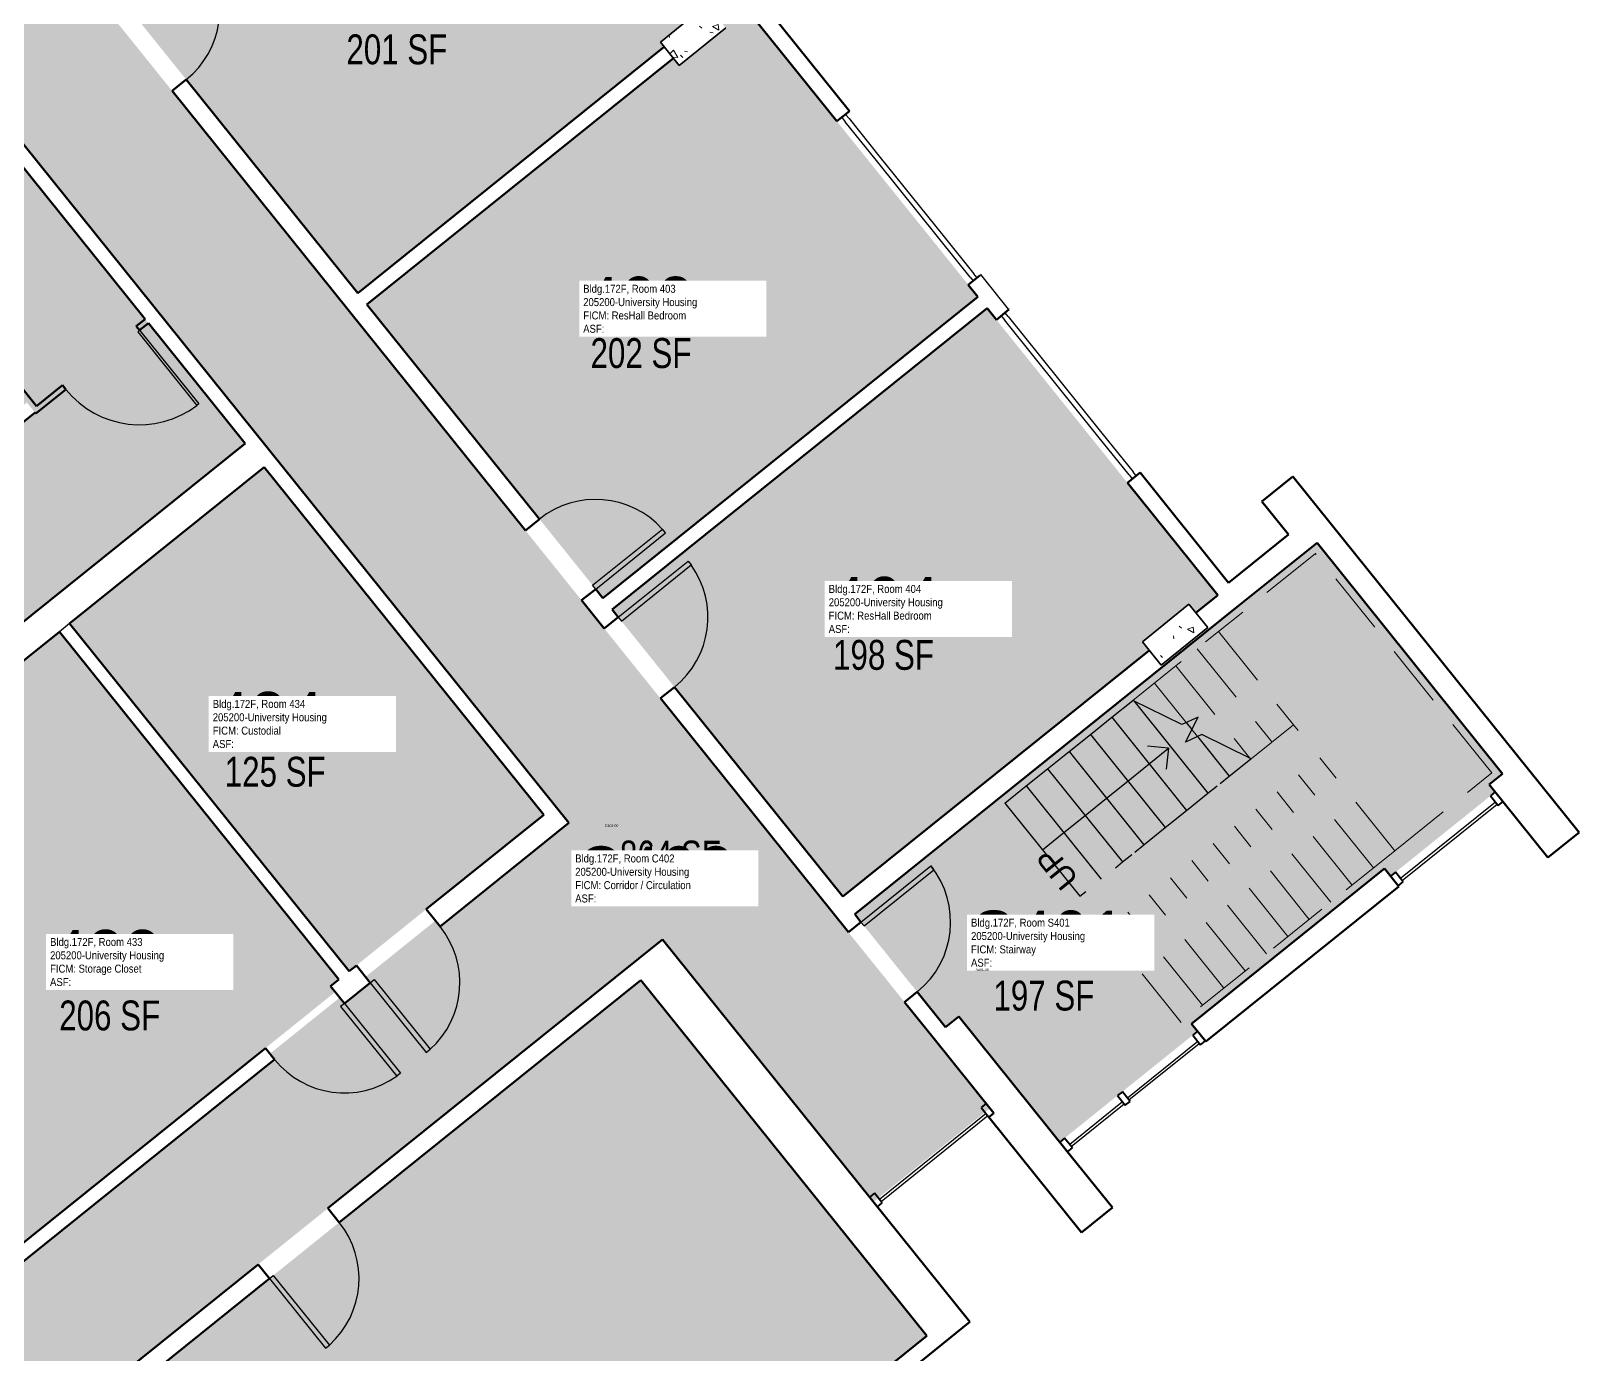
# Model space of a CAD drawing. Header units: inches. Extents: x 69234239 to 69236626, y 27656166 to 27658522.
# Drawn here: x 69236005 to 69236626, y 27656533 to 27657064 of the extents above; entities that cross this region are included whole.
import ezdxf
from ezdxf.enums import TextEntityAlignment as Align

# ---------------------------------------------------------------- set-up
doc = ezdxf.new("R2010")
doc.units = ezdxf.units.IN
doc.header["$LTSCALE"] = 100
doc.header["$MEASUREMENT"] = 0
doc.linetypes.add('DASHED2', pattern=[0.375, 0.25, -0.125])
for name, color, linetype in [('A-COLS', 5, 'CONTINUOUS'), ('A-DOOR', 2, 'CONTINUOUS'), ('A-FLOR', 3, 'CONTINUOUS'), ('A-GLAZ', 1, 'CONTINUOUS'), ('A-IDEN-RNUM', 7, 'CONTINUOUS'), ('A-IDEN-SNUM', 4, 'CONTINUOUS'), ('A-IDEN-VNUM', 4, 'CONTINUOUS'), ('A-WALL', 5, 'CONTINUOUS'), ('AREA-TEXT', 3, 'CONTINUOUS'), ('Rooms-Category-Color', 7, 'CONTINUOUS'), ('Rooms-College-Color', 7, 'CONTINUOUS'), ('Rooms-Department-Color', 7, 'CONTINUOUS'), ('Rooms-Division-Color', 7, 'CONTINUOUS'), ('Rooms-Information', 7, 'CONTINUOUS')]:
    doc.layers.add(name, color=color, linetype=linetype)
doc.styles.add('Arial', font='arial.ttf')
doc.styles.add('CP_AREA', font='arial.ttf', dxfattribs={"height": 15})
doc.styles.add('CP_ROOMSNUMBER', font='arial.ttf', dxfattribs={"height": 1})
doc.styles.add('CP_ROOMVNUMBER', font='arial.ttf', dxfattribs={"width": 0.85, "height": 0.075})
pattern_1 = [(178.7908, (69235784.634, 27657305.722), (-15.37654, 22.9776), [2.88, -31.68]), (123.791, (69235784.634, 27657305.722), (-19.1757, -22.2481), [2.304, -25.344]), (229.242, (69235783.352, 27657307.636), (-34.5522, 0.7301), [2.448, -26.924]), (174.975, (69235778.648, 27657300.91), (-20.7198, 35.925), [4.32, -47.52]), (225.427, (69235776.92, 27657303.904), (-51.6406, 4.5404), [3.671, -40.386]), (119.975, (69235778.648, 27657300.91), (-51.6408, 4.5406), [3.456, -38.016]), (149.7908, (69235777.739, 27657305.106), (-2.30886, 27.55136), [2.88, -31.68]), (94.791, (69235777.739, 27657305.106), (-27.5576, -10.1621), [2.304, -25.344]), (200.242, (69235777.546, 27657307.402), (-29.8661, 17.3898), [2.448, -26.924]), (166.2908, (69235784.634, 27657305.722), (-10.25581, -7.64421), [1.267, -23.77, 1.267, -24.461, -25.44]), (166.2908, (69235784.634, 27657305.722), (-10.25581, -7.64421), [-50.765, 1.267, -24.173]), (136.2908, (69235784.634, 27657305.722), (-18.1331, -1.61451), [1.267, -13.402, 1.267, -23.194, -9.696]), (136.2908, (69235784.634, 27657305.722), (-18.1331, -1.61451), [-39.13, 1.267, -8.429]), (96.2908, (69235789.999, 27657299.047), (-12.16747, 16.52022), [1.267, -8.333, 1.267, -28.685, -39.744]), (96.2908, (69235789.999, 27657299.047), (-12.16747, 16.52022), [-39.552, 1.267, -38.477]), (86.2908, (69235792.405, 27657296.054), (-17.02624, 15.047), [1.267, -11.213, 1.267, -18.624, -28.224]), (86.2908, (69235792.405, 27657296.054), (-17.02624, 15.047), [-32.371, 1.267, -26.957])]

msp = doc.modelspace()

# ---------------------------------------------------------------- hatches: boundary and pattern name
at = {"layer": 'A-COLS', "lineweight": 5}
h = msp.add_hatch(dxfattribs=at)
h.set_pattern_fill('FP_2', color=256, angle=308.79082, style=0, pattern_type=2)
h.set_pattern_definition(pattern_1)
h.paths.add_polyline_path([(69236276.13, 27657074.82), (69236257.42, 27657059.78), (69236264.94, 27657050.43), (69236283.65, 27657065.46)], flags=0)
h = msp.add_hatch(dxfattribs=at)
h.set_pattern_fill('FP_5', color=256, angle=308.79082, style=0, pattern_type=2)
h.set_pattern_definition(pattern_1)
h.paths.add_polyline_path([(69236469.71, 27656833.97), (69236451, 27656818.93), (69236458.52, 27656809.58), (69236477.23, 27656824.62)], flags=0)
at = {"layer": 'Rooms-Category-Color', "true_color": 0xadadad}
for points in [[(69235420.57, 27657225.02), (69235373.81, 27657187.43), (69235492.64, 27657039.58), (69235590.3, 27656918.09), (69235673.7, 27656814.32), (69235786.81, 27656673.59), (69235869.39, 27656570.85), (69235982.98, 27656429.53), (69236021.56, 27656381.53), (69236043.98, 27656353.63), (69236090.7, 27656391.18), (69236005.97, 27656496.6), (69236017.42, 27656505.8), (69236246.82, 27656690.18), (69236258.27, 27656699.38), (69236343, 27656593.96), (69236389.26, 27656631.14), (69236389.76, 27656631.55), (69236372.3, 27656653.28), (69236366.82, 27656660.1), (69236327.74, 27656708.71), (69236325.08, 27656712.03), (69236325.04, 27656712.08), (69236230.52, 27656829.67), (69236132.08, 27656952.14), (69236034.43, 27657073.64), (69235968.96, 27657155.09), (69235922.19, 27657117.51), (69235925.58, 27657113.29), (69235960.98, 27657069.25), (69235970.06, 27657057.95), (69236102.91, 27656892.66), (69236216.96, 27656750.77), (69236220.68, 27656746.15), (69236168.94, 27656704.56), (69236167.06, 27656706.9), (69236139, 27656684.35), (69236140.88, 27656682.01), (69236130.55, 27656673.71), (69236128.67, 27656676.05), (69236100.61, 27656653.49), (69236102.49, 27656651.16), (69236053.49, 27656611.77), (69235973.06, 27656547.12), (69235968.43, 27656543.4), (69235876.39, 27656657.91), (69235878.73, 27656659.79), (69235854.77, 27656689.61), (69235852.43, 27656687.73), (69235850.63, 27656689.97), (69235716.87, 27656856.38), (69235697.69, 27656880.24), (69235661.16, 27656925.7), (69235657.85, 27656929.81), (69235655.58, 27656932.63), (69235637.42, 27656955.24), (69235538.18, 27657078.7), (69235540.52, 27657080.58), (69235515.85, 27657111.27), (69235513.52, 27657109.39), (69235502.13, 27657123.56), (69235484.91, 27657144.98), (69235482.63, 27657147.81), (69235482.6, 27657147.86), (69235430.64, 27657212.5)], [(69235663.85, 27656935.91), (69235704.67, 27656885.13), (69235707.4, 27656887.32), (69235726.23, 27656863.9), (69235721.45, 27656860.06), (69235847.53, 27656703.2), (69235960.7, 27656794.15), (69235921.54, 27656842.87), (69235853.15, 27656787.89), (69235848.6, 27656793.55), (69235917, 27656848.52), (69235891, 27656880.87), (69235822.61, 27656825.89), (69235818.06, 27656831.54), (69235886.46, 27656886.52), (69235860.46, 27656918.86), (69235792.07, 27656863.89), (69235787.52, 27656869.54), (69235855.92, 27656924.51), (69235829.92, 27656956.86), (69235761.52, 27656901.89), (69235758.24, 27656905.98), (69235786.29, 27656928.53), (69235883.29, 27657006.49), (69235882.97, 27657006.88), (69235911.35, 27657029.04), (69235914.64, 27657024.95), (69235846.29, 27656970.02), (69235873.54, 27656936.11), (69235941.89, 27656991.05), (69235945.18, 27656986.95), (69235876.83, 27656932.02), (69235904.08, 27656898.11), (69235972.43, 27656953.05), (69235975.72, 27656948.96), (69235907.37, 27656894.02), (69235934.62, 27656860.12), (69236002.97, 27656915.05), (69236006.26, 27656910.96), (69235937.91, 27656856.02), (69235977.07, 27656807.31), (69236090.62, 27656898.58), (69235965.48, 27657054.27), (69235960.71, 27657050.43), (69235958.89, 27657052.7), (69235963.17, 27657056.15), (69235945.22, 27657078.48), (69235943.66, 27657077.23), (69235918.61, 27657108.4), (69235915.88, 27657106.21), (69235900.12, 27657125.81), (69235846.96, 27657083.09), (69235829.42, 27657104.91), (69235698.71, 27656999.85), (69235716.25, 27656978.03)], [(69236164.26, 27656712.19), (69236210.54, 27656749.38), (69236098.29, 27656889.03), (69236020.16, 27656826.23), (69236132.4, 27656686.58), (69236134.44, 27656688.22)], [(69236335.47, 27656709.47), (69236371.88, 27656664.17), (69236377.24, 27656668.48), (69236382.72, 27656661.66), (69236417.81, 27656618.01), (69236419.75, 27656619.58), (69236473.15, 27656662.49), (69236470.72, 27656665.51), (69236548.22, 27656727.81), (69236550.65, 27656724.79), (69236592.74, 27656758.62), (69236590.31, 27656761.64), (69236595.67, 27656765.94), (69236521.12, 27656858.7), (69236491.75, 27656835.09), (69236489.7, 27656833.44), (69236489.7, 27656833.44), (69236489.17, 27656833.01), (69236477.82, 27656823.88), (69236459.11, 27656808.85), (69236336.1, 27656709.98)]]:
    msp.add_hatch(color=253, dxfattribs=at).paths.add_polyline_path(points)
at = {"layer": 'Rooms-Category-Color', "true_color": 0x728ef3}
for points in [[(69236257.42, 27657059.78), (69236259.95, 27657061.82), (69236276.13, 27657074.82), (69236277.66, 27657072.91), (69236286.47, 27657080), (69236192.5, 27657196.92), (69236041.92, 27657075.89), (69236135.89, 27656958.97), (69236258.95, 27657057.88)], [(69236283.65, 27657065.46), (69236264.94, 27657050.43), (69236262.63, 27657053.3), (69236139.58, 27656954.39), (69236234.33, 27656836.5), (69236384.91, 27656957.53), (69236290.54, 27657074.94), (69236281.73, 27657067.85)], [(69236472.49, 27656830.51), (69236481.31, 27656837.6), (69236480.48, 27656838.62), (69236388.59, 27656952.95), (69236238.01, 27656831.93), (69236330.73, 27656716.57), (69236453.78, 27656815.47), (69236451, 27656818.93), (69236469.71, 27656833.97)], [(69235937.73, 27656759.98), (69235982.37, 27656704.44), (69235902.18, 27656639.99), (69235971.67, 27656553.54), (69236126.87, 27656678.29), (69236124.99, 27656680.63), (69236128.31, 27656683.29), (69236016.06, 27656822.94)], [(69236249.56, 27656683.08), (69236023.76, 27656501.6), (69236138.64, 27656358.67), (69236364.44, 27656540.15)]]:
    msp.add_hatch(color=171, dxfattribs=at).paths.add_polyline_path(points)
at = {"layer": 'Rooms-College-Color', "true_color": 0xadadad}
for points in [[(69235420.57, 27657225.02), (69235373.81, 27657187.43), (69235492.64, 27657039.58), (69235590.3, 27656918.09), (69235673.7, 27656814.32), (69235786.81, 27656673.59), (69235869.39, 27656570.85), (69235982.98, 27656429.53), (69236021.56, 27656381.53), (69236043.98, 27656353.63), (69236090.7, 27656391.18), (69236005.97, 27656496.6), (69236017.42, 27656505.8), (69236246.82, 27656690.18), (69236258.27, 27656699.38), (69236343, 27656593.96), (69236389.26, 27656631.14), (69236389.76, 27656631.55), (69236372.3, 27656653.28), (69236366.82, 27656660.1), (69236327.74, 27656708.71), (69236325.08, 27656712.03), (69236325.04, 27656712.08), (69236230.52, 27656829.67), (69236132.08, 27656952.14), (69236034.43, 27657073.64), (69235968.96, 27657155.09), (69235922.19, 27657117.51), (69235925.58, 27657113.29), (69235960.98, 27657069.25), (69235970.06, 27657057.95), (69236102.91, 27656892.66), (69236216.96, 27656750.77), (69236220.68, 27656746.15), (69236168.94, 27656704.56), (69236167.06, 27656706.9), (69236139, 27656684.35), (69236140.88, 27656682.01), (69236130.55, 27656673.71), (69236128.67, 27656676.05), (69236100.61, 27656653.49), (69236102.49, 27656651.16), (69236053.49, 27656611.77), (69235973.06, 27656547.12), (69235968.43, 27656543.4), (69235876.39, 27656657.91), (69235878.73, 27656659.79), (69235854.77, 27656689.61), (69235852.43, 27656687.73), (69235850.63, 27656689.97), (69235716.87, 27656856.38), (69235697.69, 27656880.24), (69235661.16, 27656925.7), (69235657.85, 27656929.81), (69235655.58, 27656932.63), (69235637.42, 27656955.24), (69235538.18, 27657078.7), (69235540.52, 27657080.58), (69235515.85, 27657111.27), (69235513.52, 27657109.39), (69235502.13, 27657123.56), (69235484.91, 27657144.98), (69235482.63, 27657147.81), (69235482.6, 27657147.86), (69235430.64, 27657212.5)], [(69236257.42, 27657059.78), (69236259.95, 27657061.82), (69236276.13, 27657074.82), (69236277.66, 27657072.91), (69236286.47, 27657080), (69236192.5, 27657196.92), (69236041.92, 27657075.89), (69236135.89, 27656958.97), (69236258.95, 27657057.88)], [(69235663.85, 27656935.91), (69235704.67, 27656885.13), (69235707.4, 27656887.32), (69235726.23, 27656863.9), (69235721.45, 27656860.06), (69235847.53, 27656703.2), (69235960.7, 27656794.15), (69235921.54, 27656842.87), (69235853.15, 27656787.89), (69235848.6, 27656793.55), (69235917, 27656848.52), (69235891, 27656880.87), (69235822.61, 27656825.89), (69235818.06, 27656831.54), (69235886.46, 27656886.52), (69235860.46, 27656918.86), (69235792.07, 27656863.89), (69235787.52, 27656869.54), (69235855.92, 27656924.51), (69235829.92, 27656956.86), (69235761.52, 27656901.89), (69235758.24, 27656905.98), (69235786.29, 27656928.53), (69235883.29, 27657006.49), (69235882.97, 27657006.88), (69235911.35, 27657029.04), (69235914.64, 27657024.95), (69235846.29, 27656970.02), (69235873.54, 27656936.11), (69235941.89, 27656991.05), (69235945.18, 27656986.95), (69235876.83, 27656932.02), (69235904.08, 27656898.11), (69235972.43, 27656953.05), (69235975.72, 27656948.96), (69235907.37, 27656894.02), (69235934.62, 27656860.12), (69236002.97, 27656915.05), (69236006.26, 27656910.96), (69235937.91, 27656856.02), (69235977.07, 27656807.31), (69236090.62, 27656898.58), (69235965.48, 27657054.27), (69235960.71, 27657050.43), (69235958.89, 27657052.7), (69235963.17, 27657056.15), (69235945.22, 27657078.48), (69235943.66, 27657077.23), (69235918.61, 27657108.4), (69235915.88, 27657106.21), (69235900.12, 27657125.81), (69235846.96, 27657083.09), (69235829.42, 27657104.91), (69235698.71, 27656999.85), (69235716.25, 27656978.03)], [(69236283.65, 27657065.46), (69236264.94, 27657050.43), (69236262.63, 27657053.3), (69236139.58, 27656954.39), (69236234.33, 27656836.5), (69236384.91, 27656957.53), (69236290.54, 27657074.94), (69236281.73, 27657067.85)], [(69236472.49, 27656830.51), (69236481.31, 27656837.6), (69236480.48, 27656838.62), (69236388.59, 27656952.95), (69236238.01, 27656831.93), (69236330.73, 27656716.57), (69236453.78, 27656815.47), (69236451, 27656818.93), (69236469.71, 27656833.97)], [(69236164.26, 27656712.19), (69236210.54, 27656749.38), (69236098.29, 27656889.03), (69236020.16, 27656826.23), (69236132.4, 27656686.58), (69236134.44, 27656688.22)], [(69236335.47, 27656709.47), (69236371.88, 27656664.17), (69236377.24, 27656668.48), (69236382.72, 27656661.66), (69236417.81, 27656618.01), (69236419.75, 27656619.58), (69236473.15, 27656662.49), (69236470.72, 27656665.51), (69236548.22, 27656727.81), (69236550.65, 27656724.79), (69236592.74, 27656758.62), (69236590.31, 27656761.64), (69236595.67, 27656765.94), (69236521.12, 27656858.7), (69236491.75, 27656835.09), (69236489.7, 27656833.44), (69236489.7, 27656833.44), (69236489.17, 27656833.01), (69236477.82, 27656823.88), (69236459.11, 27656808.85), (69236336.1, 27656709.98)], [(69235937.73, 27656759.98), (69235982.37, 27656704.44), (69235902.18, 27656639.99), (69235971.67, 27656553.54), (69236126.87, 27656678.29), (69236124.99, 27656680.63), (69236128.31, 27656683.29), (69236016.06, 27656822.94)], [(69236249.56, 27656683.08), (69236023.76, 27656501.6), (69236138.64, 27656358.67), (69236364.44, 27656540.15)]]:
    msp.add_hatch(color=253, dxfattribs=at).paths.add_polyline_path(points)
at = {"layer": 'Rooms-Department-Color', "true_color": 0xacacac}
for points in [[(69235420.57, 27657225.02), (69235373.81, 27657187.43), (69235492.64, 27657039.58), (69235590.3, 27656918.09), (69235673.7, 27656814.32), (69235786.81, 27656673.59), (69235869.39, 27656570.85), (69235982.98, 27656429.53), (69236021.56, 27656381.53), (69236043.98, 27656353.63), (69236090.7, 27656391.18), (69236005.97, 27656496.6), (69236017.42, 27656505.8), (69236246.82, 27656690.18), (69236258.27, 27656699.38), (69236343, 27656593.96), (69236389.26, 27656631.14), (69236389.76, 27656631.55), (69236372.3, 27656653.28), (69236366.82, 27656660.1), (69236327.74, 27656708.71), (69236325.08, 27656712.03), (69236325.04, 27656712.08), (69236230.52, 27656829.67), (69236132.08, 27656952.14), (69236034.43, 27657073.64), (69235968.96, 27657155.09), (69235922.19, 27657117.51), (69235925.58, 27657113.29), (69235960.98, 27657069.25), (69235970.06, 27657057.95), (69236102.91, 27656892.66), (69236216.96, 27656750.77), (69236220.68, 27656746.15), (69236168.94, 27656704.56), (69236167.06, 27656706.9), (69236139, 27656684.35), (69236140.88, 27656682.01), (69236130.55, 27656673.71), (69236128.67, 27656676.05), (69236100.61, 27656653.49), (69236102.49, 27656651.16), (69236053.49, 27656611.77), (69235973.06, 27656547.12), (69235968.43, 27656543.4), (69235876.39, 27656657.91), (69235878.73, 27656659.79), (69235854.77, 27656689.61), (69235852.43, 27656687.73), (69235850.63, 27656689.97), (69235716.87, 27656856.38), (69235697.69, 27656880.24), (69235661.16, 27656925.7), (69235657.85, 27656929.81), (69235655.58, 27656932.63), (69235637.42, 27656955.24), (69235538.18, 27657078.7), (69235540.52, 27657080.58), (69235515.85, 27657111.27), (69235513.52, 27657109.39), (69235502.13, 27657123.56), (69235484.91, 27657144.98), (69235482.63, 27657147.81), (69235482.6, 27657147.86), (69235430.64, 27657212.5)], [(69235663.85, 27656935.91), (69235704.67, 27656885.13), (69235707.4, 27656887.32), (69235726.23, 27656863.9), (69235721.45, 27656860.06), (69235847.53, 27656703.2), (69235960.7, 27656794.15), (69235921.54, 27656842.87), (69235853.15, 27656787.89), (69235848.6, 27656793.55), (69235917, 27656848.52), (69235891, 27656880.87), (69235822.61, 27656825.89), (69235818.06, 27656831.54), (69235886.46, 27656886.52), (69235860.46, 27656918.86), (69235792.07, 27656863.89), (69235787.52, 27656869.54), (69235855.92, 27656924.51), (69235829.92, 27656956.86), (69235761.52, 27656901.89), (69235758.24, 27656905.98), (69235786.29, 27656928.53), (69235883.29, 27657006.49), (69235882.97, 27657006.88), (69235911.35, 27657029.04), (69235914.64, 27657024.95), (69235846.29, 27656970.02), (69235873.54, 27656936.11), (69235941.89, 27656991.05), (69235945.18, 27656986.95), (69235876.83, 27656932.02), (69235904.08, 27656898.11), (69235972.43, 27656953.05), (69235975.72, 27656948.96), (69235907.37, 27656894.02), (69235934.62, 27656860.12), (69236002.97, 27656915.05), (69236006.26, 27656910.96), (69235937.91, 27656856.02), (69235977.07, 27656807.31), (69236090.62, 27656898.58), (69235965.48, 27657054.27), (69235960.71, 27657050.43), (69235958.89, 27657052.7), (69235963.17, 27657056.15), (69235945.22, 27657078.48), (69235943.66, 27657077.23), (69235918.61, 27657108.4), (69235915.88, 27657106.21), (69235900.12, 27657125.81), (69235846.96, 27657083.09), (69235829.42, 27657104.91), (69235698.71, 27656999.85), (69235716.25, 27656978.03)], [(69236164.26, 27656712.19), (69236210.54, 27656749.38), (69236098.29, 27656889.03), (69236020.16, 27656826.23), (69236132.4, 27656686.58), (69236134.44, 27656688.22)], [(69236335.47, 27656709.47), (69236371.88, 27656664.17), (69236377.24, 27656668.48), (69236382.72, 27656661.66), (69236417.81, 27656618.01), (69236419.75, 27656619.58), (69236473.15, 27656662.49), (69236470.72, 27656665.51), (69236548.22, 27656727.81), (69236550.65, 27656724.79), (69236592.74, 27656758.62), (69236590.31, 27656761.64), (69236595.67, 27656765.94), (69236521.12, 27656858.7), (69236491.75, 27656835.09), (69236489.7, 27656833.44), (69236489.7, 27656833.44), (69236489.17, 27656833.01), (69236477.82, 27656823.88), (69236459.11, 27656808.85), (69236336.1, 27656709.98)]]:
    msp.add_hatch(color=253, dxfattribs=at).paths.add_polyline_path(points)
at = {"layer": 'Rooms-Department-Color', "true_color": 0x604aed}
for points in [[(69236257.42, 27657059.78), (69236259.95, 27657061.82), (69236276.13, 27657074.82), (69236277.66, 27657072.91), (69236286.47, 27657080), (69236192.5, 27657196.92), (69236041.92, 27657075.89), (69236135.89, 27656958.97), (69236258.95, 27657057.88)], [(69236283.65, 27657065.46), (69236264.94, 27657050.43), (69236262.63, 27657053.3), (69236139.58, 27656954.39), (69236234.33, 27656836.5), (69236384.91, 27656957.53), (69236290.54, 27657074.94), (69236281.73, 27657067.85)], [(69236472.49, 27656830.51), (69236481.31, 27656837.6), (69236480.48, 27656838.62), (69236388.59, 27656952.95), (69236238.01, 27656831.93), (69236330.73, 27656716.57), (69236453.78, 27656815.47), (69236451, 27656818.93), (69236469.71, 27656833.97)], [(69235937.73, 27656759.98), (69235982.37, 27656704.44), (69235902.18, 27656639.99), (69235971.67, 27656553.54), (69236126.87, 27656678.29), (69236124.99, 27656680.63), (69236128.31, 27656683.29), (69236016.06, 27656822.94)], [(69236249.56, 27656683.08), (69236023.76, 27656501.6), (69236138.64, 27656358.67), (69236364.44, 27656540.15)]]:
    msp.add_hatch(color=173, dxfattribs=at).paths.add_polyline_path(points)
at = {"layer": 'Rooms-Division-Color', "true_color": 0xadadad}
for points in [[(69235420.57, 27657225.02), (69235373.81, 27657187.43), (69235492.64, 27657039.58), (69235590.3, 27656918.09), (69235673.7, 27656814.32), (69235786.81, 27656673.59), (69235869.39, 27656570.85), (69235982.98, 27656429.53), (69236021.56, 27656381.53), (69236043.98, 27656353.63), (69236090.7, 27656391.18), (69236005.97, 27656496.6), (69236017.42, 27656505.8), (69236246.82, 27656690.18), (69236258.27, 27656699.38), (69236343, 27656593.96), (69236389.26, 27656631.14), (69236389.76, 27656631.55), (69236372.3, 27656653.28), (69236366.82, 27656660.1), (69236327.74, 27656708.71), (69236325.08, 27656712.03), (69236325.04, 27656712.08), (69236230.52, 27656829.67), (69236132.08, 27656952.14), (69236034.43, 27657073.64), (69235968.96, 27657155.09), (69235922.19, 27657117.51), (69235925.58, 27657113.29), (69235960.98, 27657069.25), (69235970.06, 27657057.95), (69236102.91, 27656892.66), (69236216.96, 27656750.77), (69236220.68, 27656746.15), (69236168.94, 27656704.56), (69236167.06, 27656706.9), (69236139, 27656684.35), (69236140.88, 27656682.01), (69236130.55, 27656673.71), (69236128.67, 27656676.05), (69236100.61, 27656653.49), (69236102.49, 27656651.16), (69236053.49, 27656611.77), (69235973.06, 27656547.12), (69235968.43, 27656543.4), (69235876.39, 27656657.91), (69235878.73, 27656659.79), (69235854.77, 27656689.61), (69235852.43, 27656687.73), (69235850.63, 27656689.97), (69235716.87, 27656856.38), (69235697.69, 27656880.24), (69235661.16, 27656925.7), (69235657.85, 27656929.81), (69235655.58, 27656932.63), (69235637.42, 27656955.24), (69235538.18, 27657078.7), (69235540.52, 27657080.58), (69235515.85, 27657111.27), (69235513.52, 27657109.39), (69235502.13, 27657123.56), (69235484.91, 27657144.98), (69235482.63, 27657147.81), (69235482.6, 27657147.86), (69235430.64, 27657212.5)], [(69235663.85, 27656935.91), (69235704.67, 27656885.13), (69235707.4, 27656887.32), (69235726.23, 27656863.9), (69235721.45, 27656860.06), (69235847.53, 27656703.2), (69235960.7, 27656794.15), (69235921.54, 27656842.87), (69235853.15, 27656787.89), (69235848.6, 27656793.55), (69235917, 27656848.52), (69235891, 27656880.87), (69235822.61, 27656825.89), (69235818.06, 27656831.54), (69235886.46, 27656886.52), (69235860.46, 27656918.86), (69235792.07, 27656863.89), (69235787.52, 27656869.54), (69235855.92, 27656924.51), (69235829.92, 27656956.86), (69235761.52, 27656901.89), (69235758.24, 27656905.98), (69235786.29, 27656928.53), (69235883.29, 27657006.49), (69235882.97, 27657006.88), (69235911.35, 27657029.04), (69235914.64, 27657024.95), (69235846.29, 27656970.02), (69235873.54, 27656936.11), (69235941.89, 27656991.05), (69235945.18, 27656986.95), (69235876.83, 27656932.02), (69235904.08, 27656898.11), (69235972.43, 27656953.05), (69235975.72, 27656948.96), (69235907.37, 27656894.02), (69235934.62, 27656860.12), (69236002.97, 27656915.05), (69236006.26, 27656910.96), (69235937.91, 27656856.02), (69235977.07, 27656807.31), (69236090.62, 27656898.58), (69235965.48, 27657054.27), (69235960.71, 27657050.43), (69235958.89, 27657052.7), (69235963.17, 27657056.15), (69235945.22, 27657078.48), (69235943.66, 27657077.23), (69235918.61, 27657108.4), (69235915.88, 27657106.21), (69235900.12, 27657125.81), (69235846.96, 27657083.09), (69235829.42, 27657104.91), (69235698.71, 27656999.85), (69235716.25, 27656978.03)], [(69236164.26, 27656712.19), (69236210.54, 27656749.38), (69236098.29, 27656889.03), (69236020.16, 27656826.23), (69236132.4, 27656686.58), (69236134.44, 27656688.22)], [(69236335.47, 27656709.47), (69236371.88, 27656664.17), (69236377.24, 27656668.48), (69236382.72, 27656661.66), (69236417.81, 27656618.01), (69236419.75, 27656619.58), (69236473.15, 27656662.49), (69236470.72, 27656665.51), (69236548.22, 27656727.81), (69236550.65, 27656724.79), (69236592.74, 27656758.62), (69236590.31, 27656761.64), (69236595.67, 27656765.94), (69236521.12, 27656858.7), (69236491.75, 27656835.09), (69236489.7, 27656833.44), (69236489.7, 27656833.44), (69236489.17, 27656833.01), (69236477.82, 27656823.88), (69236459.11, 27656808.85), (69236336.1, 27656709.98)]]:
    msp.add_hatch(color=253, dxfattribs=at).paths.add_polyline_path(points)
at = {"layer": 'Rooms-Division-Color', "true_color": 0x604aed}
for points in [[(69236257.42, 27657059.78), (69236259.95, 27657061.82), (69236276.13, 27657074.82), (69236277.66, 27657072.91), (69236286.47, 27657080), (69236192.5, 27657196.92), (69236041.92, 27657075.89), (69236135.89, 27656958.97), (69236258.95, 27657057.88)], [(69236283.65, 27657065.46), (69236264.94, 27657050.43), (69236262.63, 27657053.3), (69236139.58, 27656954.39), (69236234.33, 27656836.5), (69236384.91, 27656957.53), (69236290.54, 27657074.94), (69236281.73, 27657067.85)], [(69236472.49, 27656830.51), (69236481.31, 27656837.6), (69236480.48, 27656838.62), (69236388.59, 27656952.95), (69236238.01, 27656831.93), (69236330.73, 27656716.57), (69236453.78, 27656815.47), (69236451, 27656818.93), (69236469.71, 27656833.97)], [(69235937.73, 27656759.98), (69235982.37, 27656704.44), (69235902.18, 27656639.99), (69235971.67, 27656553.54), (69236126.87, 27656678.29), (69236124.99, 27656680.63), (69236128.31, 27656683.29), (69236016.06, 27656822.94)], [(69236249.56, 27656683.08), (69236023.76, 27656501.6), (69236138.64, 27656358.67), (69236364.44, 27656540.15)]]:
    msp.add_hatch(color=173, dxfattribs=at).paths.add_polyline_path(points)

# ---------------------------------------------------------------- linework, layer by layer
at = {"layer": 'A-COLS', "lineweight": 35}
for p, q in [((69236257.42, 27657059.78), (69236276.13, 27657074.82)), ((69236283.65, 27657065.46), (69236264.94, 27657050.43)), ((69236264.94, 27657050.43), (69236257.42, 27657059.78)), ((69236451, 27656818.93), (69236469.71, 27656833.97)), ((69236469.71, 27656833.97), (69236477.23, 27656824.62)), ((69236477.23, 27656824.62), (69236458.52, 27656809.58)), ((69236458.52, 27656809.58), (69236451, 27656818.93))]:
    msp.add_line(p, q, dxfattribs=at)
at = {"layer": 'A-DOOR'}
for p, q in [((69236048.27, 27656944.09), (69236047.49, 27656943.46)), ((69236047.49, 27656943.46), (69236071.29, 27656913.85)), ((69236048.27, 27656944.09), (69236072.07, 27656914.48)), ((69236072.07, 27656914.48), (69236071.29, 27656913.85)), ((69236230.18, 27656841.67), (69236258.2, 27656864.19)), ((69236231.43, 27656840.11), (69236259.45, 27656862.63)), ((69236259.45, 27656862.63), (69236258.2, 27656864.19)), ((69236240.52, 27656828.81), (69236268.53, 27656851.33)), ((69236241.77, 27656827.25), (69236269.79, 27656849.77)), ((69236268.53, 27656851.33), (69236269.79, 27656849.77)), ((69236231.43, 27656840.11), (69236230.18, 27656841.67)), ((69236240.52, 27656828.81), (69236241.77, 27656827.25)), ((69236337.98, 27656706.36), (69236366.04, 27656728.91)), ((69236339.23, 27656704.8), (69236367.29, 27656727.35)), ((69236366.04, 27656728.91), (69236367.29, 27656727.35)), ((69236337.98, 27656706.36), (69236339.23, 27656704.8)), ((69236140.88, 27656682.01), (69236142.44, 27656683.26)), ((69236140.88, 27656682.01), (69236163.4, 27656653.99)), ((69236142.44, 27656683.26), (69236164.96, 27656655.25)), ((69236130.55, 27656673.71), (69236129, 27656672.46)), ((69236130.55, 27656673.71), (69236153.07, 27656645.69)), ((69236129, 27656672.46), (69236151.51, 27656644.44)), ((69236163.4, 27656653.99), (69236164.96, 27656655.25)), ((69236153.07, 27656645.69), (69236151.51, 27656644.44)), ((69236100.39, 27656563.19), (69236101.95, 27656564.44)), ((69236100.39, 27656563.19), (69236122.91, 27656535.17)), ((69236101.95, 27656564.44), (69236124.47, 27656536.42)), ((69236122.91, 27656535.17), (69236124.47, 27656536.42))]:
    msp.add_line(p, q, dxfattribs=at)
at = {"layer": 'A-DOOR', "lineweight": 25}
for centre, radius, start, end in [((69236044.43, 27657072.77), 36, 308.79082, 35.60609), ((69236048.27, 27656944.09), 38, 218.79082, 307.28287), ((69236231.43, 27656840.11), 36, 41.97556, 128.79082), ((69236240.52, 27656828.81), 36, 308.79082, 35.60609), ((69236337.98, 27656706.36), 36, 308.79082, 38.79082), ((69236140.88, 27656682.01), 36, 311.97556, 38.79082), ((69236130.55, 27656673.71), 36, 218.79082, 305.60608), ((69236100.39, 27656563.19), 36, 311.97556, 38.79082)]:
    msp.add_arc(centre, radius, start, end, dxfattribs=at)
at = {"layer": 'A-FLOR', "linetype": 'DASHED2', "lineweight": 5}
for p, q in [((69236520.52, 27656854.36), (69236481.54, 27656823.04)), ((69236591.31, 27656766.28), (69236520.52, 27656854.36)), ((69236447.1, 27656795.35), (69236481.54, 27656823.04)), ((69236481.54, 27656823.04), (69236511.62, 27656785.62)), ((69236472.97, 27656816.14), (69236503.04, 27656778.73)), ((69236464.4, 27656809.25), (69236494.21, 27656772.16)), ((69236455.82, 27656802.36), (69236468.59, 27656786.47)), ((69236447.25, 27656795.47), (69236447.51, 27656795.15)), ((69236494.62, 27656771.96), (69236511.62, 27656785.62)), ((69236511.62, 27656785.62), (69236513.49, 27656783.28)), ((69236470.86, 27656783.65), (69236473.12, 27656780.84)), ((69236552.34, 27656734.96), (69236522.26, 27656772.37)), ((69236543.76, 27656728.07), (69236513.69, 27656765.48)), ((69236552.34, 27656734.96), (69236591.31, 27656766.28)), ((69236535.19, 27656721.18), (69236505.12, 27656758.59)), ((69236526.61, 27656714.29), (69236496.54, 27656751.7)), ((69236518.04, 27656707.39), (69236487.97, 27656744.81)), ((69236509.47, 27656700.5), (69236479.4, 27656737.92)), ((69236552.34, 27656734.96), (69236466.6, 27656666.05)), ((69236500.89, 27656693.61), (69236470.82, 27656731.02)), ((69236492.32, 27656686.72), (69236462.25, 27656724.13)), ((69236483.74, 27656679.83), (69236453.67, 27656717.24)), ((69236475.17, 27656672.94), (69236445.1, 27656710.35)), ((69236466.6, 27656666.05), (69236436.53, 27656703.46))]:
    msp.add_line(p, q, dxfattribs=at)
at = {"layer": 'A-FLOR'}
for p, q in [((69236438.68, 27656788.58), (69236447.1, 27656795.35)), ((69236466.82, 27656785.64), (69236447.1, 27656795.35)), ((69236447.51, 27656795.15), (69236477.32, 27656758.06)), ((69236430.1, 27656781.69), (69236438.68, 27656788.58)), ((69236438.68, 27656788.58), (69236468.75, 27656751.17)), ((69236473.34, 27656788.7), (69236466.82, 27656785.64)), ((69236468.37, 27656778.61), (69236473.34, 27656788.7)), ((69236468.59, 27656786.47), (69236470.86, 27656783.65)), ((69236421.53, 27656774.8), (69236430.1, 27656781.69)), ((69236430.1, 27656781.69), (69236460.17, 27656744.27)), ((69236474.9, 27656781.67), (69236468.37, 27656778.61)), ((69236473.12, 27656780.84), (69236485.89, 27656764.95)), ((69236494.62, 27656771.96), (69236474.9, 27656781.67)), ((69236412.95, 27656767.9), (69236421.53, 27656774.8)), ((69236421.53, 27656774.8), (69236451.6, 27656737.38)), ((69236461.5, 27656776.14), (69236453.07, 27656777.05)), ((69236453.71, 27656769.87), (69236461.5, 27656776.14)), ((69236461.5, 27656776.14), (69236460.59, 27656767.7)), ((69236404.38, 27656761.01), (69236412.95, 27656767.9)), ((69236412.95, 27656767.9), (69236443.02, 27656730.49)), ((69236445.14, 27656762.98), (69236453.71, 27656769.87)), ((69236485.89, 27656764.95), (69236494.47, 27656771.84)), ((69236494.21, 27656772.16), (69236494.47, 27656771.84)), ((69236494.47, 27656771.84), (69236494.62, 27656771.96)), ((69236395.81, 27656754.12), (69236404.38, 27656761.01)), ((69236404.38, 27656761.01), (69236434.45, 27656723.6)), ((69236436.56, 27656756.09), (69236445.14, 27656762.98)), ((69236477.32, 27656758.06), (69236481.02, 27656761.03)), ((69236482.19, 27656761.97), (69236485.89, 27656764.95)), ((69236395.81, 27656754.12), (69236425.88, 27656716.71)), ((69236427.99, 27656749.2), (69236436.56, 27656756.09)), ((69236468.75, 27656751.17), (69236477.32, 27656758.06)), ((69236419.42, 27656742.31), (69236427.99, 27656749.2)), ((69236460.17, 27656744.27), (69236468.75, 27656751.17)), ((69236410.84, 27656735.42), (69236419.42, 27656742.31)), ((69236451.6, 27656737.38), (69236460.17, 27656744.27)), ((69236447.9, 27656734.41), (69236451.6, 27656737.38)), ((69236440.15, 27656728.18), (69236443.02, 27656730.49)), ((69236443.02, 27656730.49), (69236446.73, 27656733.47)), ((69236425.88, 27656716.71), (69236428.22, 27656718.59))]:
    msp.add_line(p, q, dxfattribs=at)
at = {"layer": 'A-GLAZ'}
for p, q in [((69236330.4, 27657029.35), (69236331.65, 27657027.79)), ((69236344.18, 27657012.2), (69236331.65, 27657027.79)), ((69236333.21, 27657029.04), (69236331.95, 27657030.6)), ((69236333.21, 27657029.04), (69236345.74, 27657013.45)), ((69236369.24, 27656981.02), (69236344.18, 27657012.2)), ((69236345.74, 27657013.45), (69236370.8, 27656982.27)), ((69236381.77, 27656965.43), (69236369.24, 27656981.02)), ((69236370.8, 27656982.27), (69236383.33, 27656966.68)), ((69236381.77, 27656965.43), (69236383.02, 27656963.87)), ((69236384.58, 27656965.13), (69236383.33, 27656966.68)), ((69236394.3, 27656949.84), (69236395.55, 27656948.28)), ((69236408.08, 27656932.7), (69236395.55, 27656948.28)), ((69236397.11, 27656949.54), (69236395.86, 27656951.1)), ((69236397.11, 27656949.54), (69236409.64, 27656933.95)), ((69236433.14, 27656901.52), (69236408.08, 27656932.7)), ((69236409.64, 27656933.95), (69236434.7, 27656902.77)), ((69236445.67, 27656885.93), (69236433.14, 27656901.52)), ((69236434.7, 27656902.77), (69236447.23, 27656887.18)), ((69236445.67, 27656885.93), (69236446.92, 27656884.37)), ((69236448.48, 27656885.62), (69236447.23, 27656887.18)), ((69236592.83, 27656754.52), (69236554.64, 27656723.82)), ((69236555.26, 27656723.04), (69236593.45, 27656753.74)), ((69236473.23, 27656658.39), (69236444.98, 27656635.68)), ((69236445.6, 27656634.9), (69236473.86, 27656657.61)), ((69236443.03, 27656634.11), (69236421.79, 27656617.04)), ((69236422.42, 27656616.26), (69236443.66, 27656633.33)), ((69236388.28, 27656629.4), (69236345.42, 27656594.94)), ((69236346.04, 27656594.16), (69236388.91, 27656628.62)), ((69236388.91, 27656628.62), (69236388.28, 27656629.4)), ((69236345.42, 27656594.94), (69236346.04, 27656594.16))]:
    msp.add_line(p, q, dxfattribs=at)
at = {"layer": 'A-GLAZ', "lineweight": 40}
for p, q in [((69236592.74, 27656758.62), (69236590.79, 27656757.05)), ((69236590.79, 27656757.05), (69236593.92, 27656753.15)), ((69236593.92, 27656753.15), (69236595.87, 27656754.72)), ((69236473.15, 27656662.49), (69236471.2, 27656660.92)), ((69236471.2, 27656660.92), (69236474.33, 27656657.03)), ((69236474.33, 27656657.03), (69236476.28, 27656658.59)), ((69236343.38, 27656597.48), (69236341.43, 27656595.91)), ((69236346.51, 27656593.58), (69236343.38, 27656597.48)), ((69236344.56, 27656592.01), (69236346.51, 27656593.58))]:
    msp.add_line(p, q, dxfattribs=at)
at = {"layer": 'A-GLAZ', "lineweight": 40, "extrusion": (0, 0, -1)}
for p, q in [((69236552.6, 27656726.35), (69236550.65, 27656724.79)), ((69236555.73, 27656722.45), (69236552.6, 27656726.35)), ((69236553.78, 27656720.89), (69236555.73, 27656722.45)), ((69236442.94, 27656638.21), (69236440.99, 27656636.65)), ((69236440.99, 27656636.65), (69236444.13, 27656632.75)), ((69236446.07, 27656634.32), (69236442.94, 27656638.21)), ((69236388.2, 27656633.5), (69236386.25, 27656631.93)), ((69236386.25, 27656631.93), (69236389.38, 27656628.03)), ((69236444.13, 27656632.75), (69236446.07, 27656634.32)), ((69236419.75, 27656619.58), (69236417.81, 27656618.01)), ((69236422.89, 27656615.68), (69236419.75, 27656619.58)), ((69236420.94, 27656614.11), (69236422.89, 27656615.68))]:
    msp.add_line(p, q, dxfattribs=at)
at = {"layer": 'A-WALL', "lineweight": 50}
for p, q in [((69236333.36, 27657032.05), (69236253.95, 27657130.84)), ((69236290.54, 27657074.94), (69236328.29, 27657027.97)), ((69236220.68, 27656746.15), (69235968.24, 27657060.22)), ((69235965.48, 27657054.27), (69236050.45, 27656948.56)), ((69236258.95, 27657057.88), (69236135.89, 27656958.97)), ((69236139.58, 27656954.39), (69236262.63, 27657053.3)), ((69236066.98, 27657044.71), (69236061.33, 27657040.17)), ((69236061.33, 27657040.17), (69236203.23, 27656863.63)), ((69236135.89, 27656958.97), (69236066.98, 27657044.71)), ((69236328.29, 27657027.97), (69236333.36, 27657032.05)), ((69236385.7, 27656966.03), (69236381.07, 27656962.31)), ((69236381.07, 27656962.31), (69236384.91, 27656957.53)), ((69236208.88, 27656868.17), (69236139.58, 27656954.39)), ((69236384.91, 27656957.53), (69236234.33, 27656836.5)), ((69236238.01, 27656831.93), (69236388.59, 27656952.95)), ((69236388.59, 27656952.95), (69236392.35, 27656948.28)), ((69236050.45, 27656948.56), (69236046.94, 27656945.74)), ((69236048.27, 27656944.09), (69236051.78, 27656946.9)), ((69236051.78, 27656946.9), (69236090.62, 27656898.58)), ((69236392.35, 27656948.28), (69236397.41, 27656952.35)), ((69236397.41, 27656952.35), (69236397.24, 27656952.56)), ((69236046.94, 27656945.74), (69236048.27, 27656944.09)), ((69236017.32, 27656921.94), (69236006.9, 27656913.56)), ((69236018.65, 27656920.28), (69236017.32, 27656921.94)), ((69236006.9, 27656913.56), (69236001.49, 27656920.28)), ((69236006.57, 27656910.57), (69236018.65, 27656920.28)), ((69235937.91, 27656856.02), (69236006.26, 27656910.96)), ((69236006.26, 27656910.96), (69236006.57, 27656910.57)), ((69236090.62, 27656898.58), (69235977.07, 27656807.31)), ((69236020.16, 27656826.23), (69236098.29, 27656889.03)), ((69236098.29, 27656889.03), (69236210.54, 27656749.38)), ((69236450.04, 27656886.88), (69236444.97, 27656882.8)), ((69236485.59, 27656842.65), (69236450.04, 27656886.88)), ((69236511.48, 27656885.26), (69236499.01, 27656875.24)), ((69236626.36, 27656742.33), (69236511.48, 27656885.26)), ((69236444.97, 27656882.8), (69236481.31, 27656837.6)), ((69236499.01, 27656875.24), (69236509.65, 27656861.99)), ((69236203.23, 27656863.63), (69236208.88, 27656868.17)), ((69236509.65, 27656861.99), (69236485.59, 27656842.65)), ((69236489.7, 27656833.44), (69236521.12, 27656858.7)), ((69236521.12, 27656858.7), (69236595.67, 27656765.94)), ((69236231.43, 27656840.11), (69236225.78, 27656835.57)), ((69236225.78, 27656835.57), (69236234.87, 27656824.27)), ((69236234.33, 27656836.5), (69236231.43, 27656840.11)), ((69236481.31, 27656837.6), (69236472.49, 27656830.51)), ((69236234.87, 27656824.27), (69236240.52, 27656828.81)), ((69236240.52, 27656828.81), (69236238.01, 27656831.93)), ((69236335.47, 27656709.47), (69236489.7, 27656833.44)), ((69235937.73, 27656759.98), (69236016.06, 27656822.94)), ((69236016.06, 27656822.94), (69236128.31, 27656683.29)), ((69236132.4, 27656686.58), (69236020.16, 27656826.23)), ((69236330.73, 27656716.57), (69236453.78, 27656815.47)), ((69236263.07, 27656800.75), (69236257.42, 27656796.21)), ((69236330.73, 27656716.57), (69236263.07, 27656800.75)), ((69236257.42, 27656796.21), (69236332.91, 27656702.28)), ((69236595.67, 27656765.94), (69236590.31, 27656761.64)), ((69236590.31, 27656761.64), (69236613.89, 27656732.31)), ((69236210.54, 27656749.38), (69236163.38, 27656711.48)), ((69236168.94, 27656704.56), (69236220.68, 27656746.15)), ((69236613.89, 27656732.31), (69236626.36, 27656742.33)), ((69236548.22, 27656727.81), (69236470.72, 27656665.51)), ((69236553.94, 27656720.69), (69236548.22, 27656727.81)), ((69236476.43, 27656658.4), (69236553.94, 27656720.69)), ((69236163.38, 27656711.48), (69236168.94, 27656704.56)), ((69236332.91, 27656702.28), (69236337.98, 27656706.36)), ((69236337.98, 27656706.36), (69236335.47, 27656709.47)), ((69236258.27, 27656699.38), (69236123.91, 27656591.39)), ((69236381.76, 27656545.73), (69236258.27, 27656699.38)), ((69236135.32, 27656688.93), (69236132.4, 27656686.58)), ((69236140.88, 27656682.01), (69236135.32, 27656688.93)), ((69236128.31, 27656683.29), (69236124.99, 27656680.63)), ((69236124.99, 27656680.63), (69236130.55, 27656673.71)), ((69236128.45, 27656585.74), (69236249.56, 27656683.08)), ((69236130.55, 27656673.71), (69236140.88, 27656682.01)), ((69236249.56, 27656683.08), (69236364.44, 27656540.15)), ((69236360.53, 27656678.3), (69236355.46, 27656674.22)), ((69236355.46, 27656674.22), (69236366.82, 27656660.1)), ((69236371.88, 27656664.17), (69236360.53, 27656678.3)), ((69236377.24, 27656668.48), (69236371.88, 27656664.17)), ((69236420.94, 27656614.11), (69236377.24, 27656668.48)), ((69236470.72, 27656665.51), (69236476.43, 27656658.4)), ((69236098.81, 27656655.74), (69235971.67, 27656553.54)), ((69236098.81, 27656655.74), (69236102.49, 27656651.16)), ((69236366.82, 27656660.1), (69236391.33, 27656629.6)), ((69235968.43, 27656543.4), (69236102.49, 27656651.16)), ((69236389.28, 27656627.96), (69236391.33, 27656629.6)), ((69236389.28, 27656627.96), (69236426.48, 27656581.68)), ((69236438.95, 27656591.7), (69236420.31, 27656614.89)), ((69236123.91, 27656591.39), (69236128.45, 27656585.74)), ((69236426.48, 27656581.68), (69236438.95, 27656591.7)), ((69236095.85, 27656568.84), (69236005.97, 27656496.6)), ((69236100.39, 27656563.19), (69236095.85, 27656568.84)), ((69236023.76, 27656501.6), (69236100.39, 27656563.19)), ((69236328.47, 27656502.9), (69236381.76, 27656545.73)), ((69236364.44, 27656540.15), (69236324.39, 27656507.96))]:
    msp.add_line(p, q, dxfattribs=at)
at = {"layer": 'A-WALL'}
for p, q in [((69236386.14, 27656966.38), (69236385.7, 27656966.03)), ((69236397.24, 27656952.56), (69236386.14, 27656966.38)), ((69236020.16, 27656826.23), (69236016.06, 27656822.94))]:
    msp.add_line(p, q, dxfattribs=at)

# ---------------------------------------------------------------- texts
at = {"layer": 'A-FLOR', "style": 'Arial'}
msp.add_text('UP', height=9, rotation=128.79082, dxfattribs=at).set_placement((69236425.76, 27656723.85))
at = {"layer": 'A-IDEN-RNUM', "style": 'CP_ROOMSNUMBER'}
for s, p in [('0403-00', (69236226.42, 27656942.98)), ('0404-00', (69236325.02, 27656822.42)), ('0434-00', (69236077.64, 27656776.23)), ('C402-00', (69236235.17, 27656744.57)), ('S401-00', (69236383.99, 27656686.66)), ('0433-00', (69236012.31, 27656680.63))]:
    msp.add_text(s, height=1, dxfattribs=at).set_placement(p)
at = {"layer": 'A-IDEN-SNUM', "style": 'CP_ROOMSNUMBER'}
for s, p in [('172F040300', (69236226.42, 27656942.98)), ('172F040400', (69236325.02, 27656822.42)), ('172F043400', (69236077.64, 27656776.23)), ('172FC40200', (69236223.2, 27656714.17)), ('172FS40100', (69236382.18, 27656688.38)), ('172F043300', (69236012.31, 27656680.63))]:
    msp.add_text(s, height=1, dxfattribs=at).set_placement(p)
at = {"layer": 'A-IDEN-VNUM', "style": 'CP_ROOMVNUMBER', "width": 0.85}
for s, p in [('403', (69236226.42, 27656942.98)), ('404', (69236325.02, 27656822.42)), ('434', (69236077.64, 27656776.23)), ('C402', (69236223.2, 27656714.17)), ('S401', (69236382.18, 27656688.38)), ('433', (69236012.31, 27656680.63))]:
    msp.add_text(s, height=22.5, dxfattribs=at).set_placement(p)
at = {"layer": 'AREA-TEXT', "style": 'CP_AREA', "width": 0.75}
for s, p in [('201 SF', (69236151.58, 27657056.86)), ('202 SF', (69236249.63, 27656934.87)), ('198 SF', (69236347.04, 27656813.67)), ('125 SF', (69236102.73, 27656766.72)), ('864 SF', (69236261.44, 27656733.07)), ('197 SF', (69236411.45, 27656676.83)), ('206 SF', (69236036.25, 27656668.84))]:
    msp.add_text(s, height=12, dxfattribs=at).set_placement(p, align=Align.MIDDLE_CENTER)

# ---------------------------------------------------------------- next in the draw order: texts
at = {"layer": 'Rooms-Information', "char_height": 3.2143, "width": 72, "attachment_point": 7, "style": 'CP_ROOMVNUMBER', "bg_fill": 3, "box_fill_scale": 1.5, "bg_fill_color": 256, "bg_fill_true_color": 13158600, "bg_fill_transparency": 0}
for s, insert in [('Bldg.172F, Room 403^M^J205200-University Housing^M^JFICM: ResHall Bedroom^M^JASF: ', (69236226.42, 27656942.98)), ('Bldg.172F, Room 404^M^J205200-University Housing^M^JFICM: ResHall Bedroom^M^JASF: ', (69236325.02, 27656822.42)), ('Bldg.172F, Room 434^M^J205200-University Housing^M^JFICM: Custodial^M^JASF: ', (69236077.64, 27656776.23)), ('Bldg.172F, Room C402^M^J205200-University Housing^M^JFICM: Corridor / Circulation^M^JASF: ', (69236223.2, 27656714.17)), ('Bldg.172F, Room S401^M^J205200-University Housing^M^JFICM: Stairway^M^JASF: ', (69236382.18, 27656688.38)), ('Bldg.172F, Room 433^M^J205200-University Housing^M^JFICM: Storage Closet^M^JASF: ', (69236012.31, 27656680.63))]:
    msp.add_mtext(s, dxfattribs=dict(at, insert=insert))

doc.saveas('drawing.dxf')
